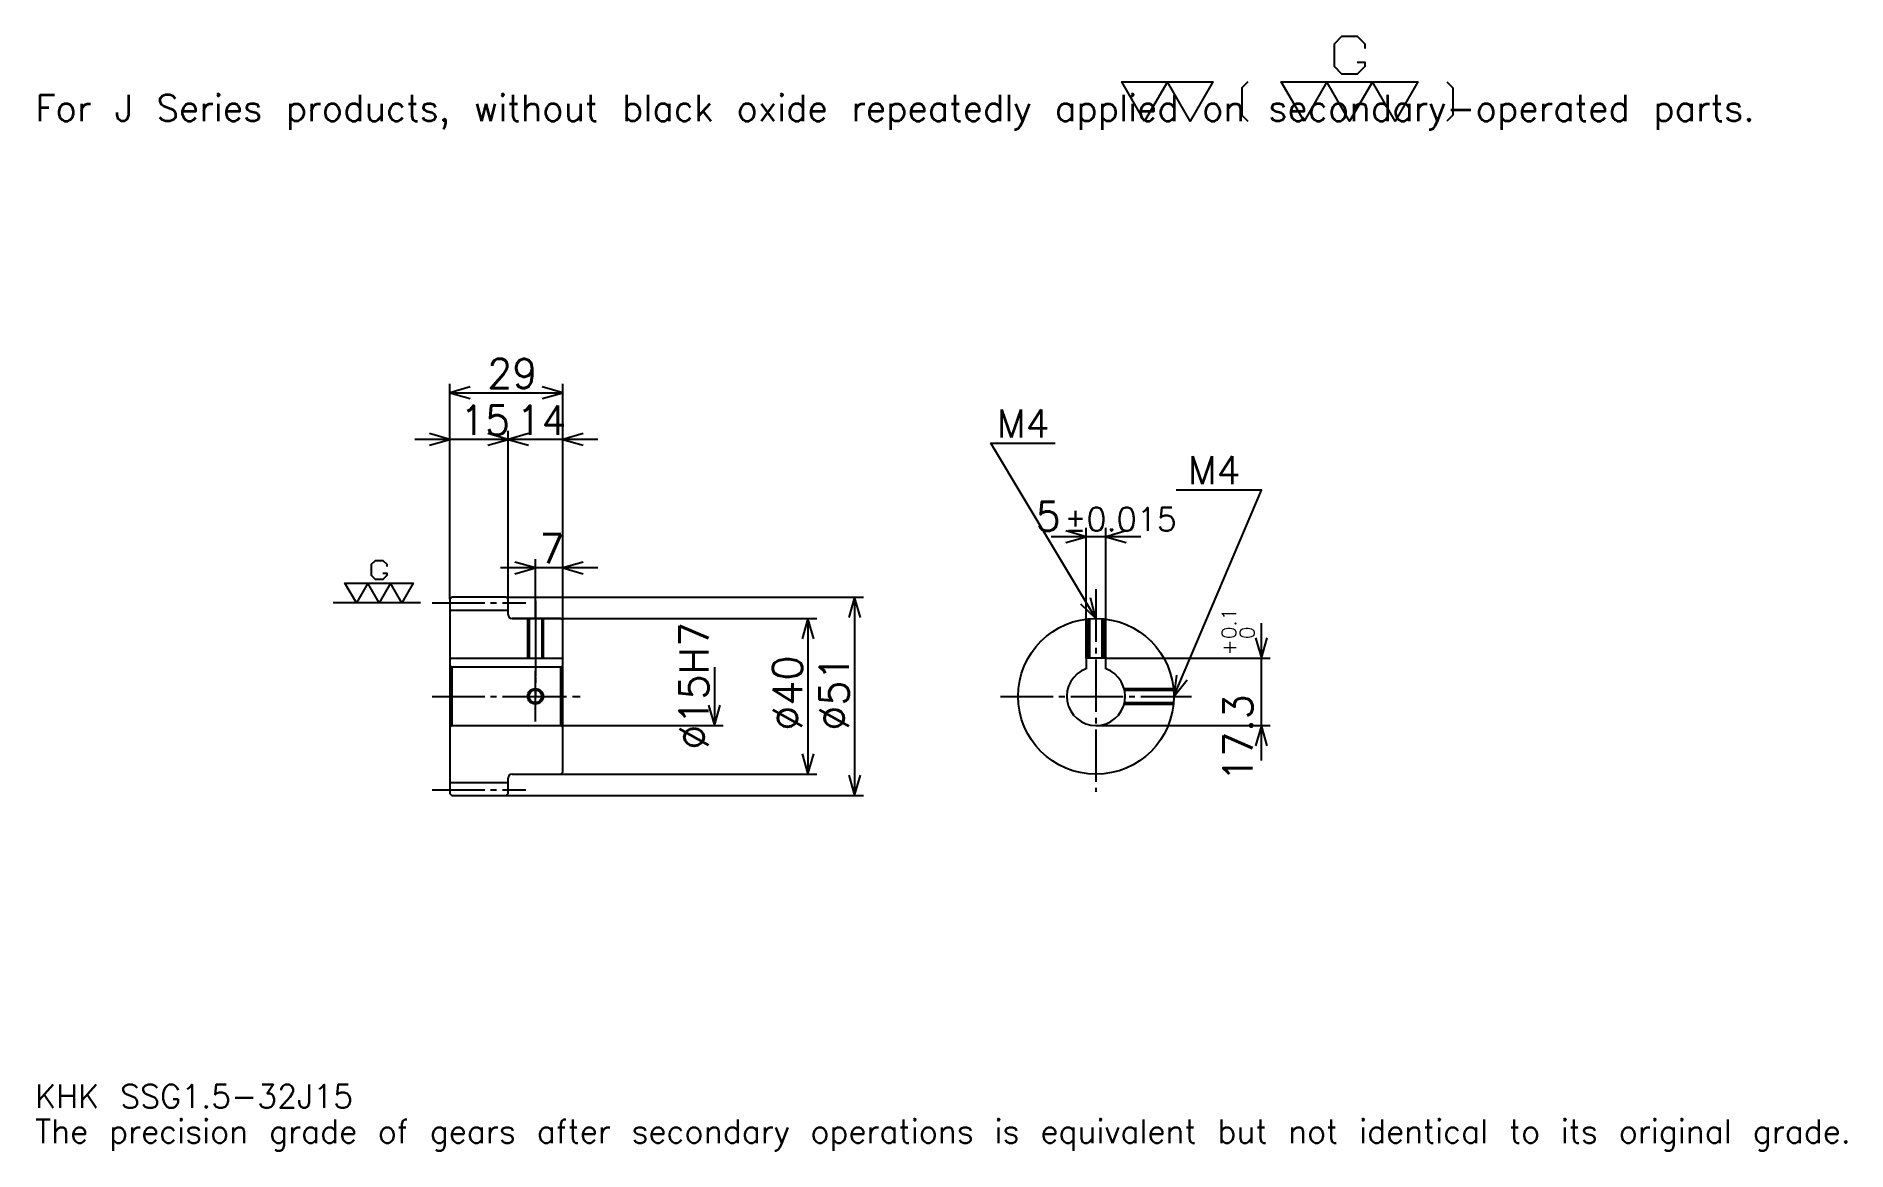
# Model space of a CAD drawing. Extents: x 15 to 480, y 6 to 292.
import ezdxf

# ---------------------------------------------------------------- set-up
doc = ezdxf.new("R2010")
doc.units = 0
doc.linetypes.add('DASHDOT', pattern=[18, 13.5, -1.5, 1.5, -1.5])
doc.layers.get('0').update_dxf_attribs({"linetype": 'CONTINUOUS'})
doc.layers.add('DASHDOT', color=6, linetype='DASHDOT')
doc.styles.add('KANJI', font='TXT', dxfattribs={"bigfont": 'BIGFONT'})

msp = doc.modelspace()

# ---------------------------------------------------------------- linework, layer by layer
at = {"color": 5}
for p, q in [((121.5, 147.75), (121.5, 202.5)), ((121.5, 200.25), (150.5, 200.25)), ((150.5, 147.75), (150.5, 202.5)), ((145.5, 188.25), (112.5, 188.25)), ((159.5, 188.25), (127.5, 188.25)), ((136.5, 147.75), (136.5, 190.5)), ((299, 163.25), (276, 163.25)), ((285, 132.050003), (285, 165.5)), ((290, 132.050003), (290, 165.5)), ((159.5, 155.25), (134.5, 155.25)), ((143.5, 147.75), (143.5, 157.5)), ((121.5, 147.25), (121.5, 147.75)), ((136, 147.75), (150.5, 147.75)), ((136.5, 147.25), (136.5, 147.75)), ((143.5, 142.25), (143.5, 147.75)), ((143.5, 142.25), (143.5, 147.75)), ((150.5, 147.75), (227.75, 147.75)), ((150.5, 141.75), (150.5, 147.75)), ((225.5, 147.75), (225.5, 96.75)), ((137.5, 142.25), (150.5, 142.25)), ((150.5, 142.25), (215.75, 142.25)), ((213.5, 142.25), (213.5, 102.25)), ((330, 105.75), (330, 141.050003)), ((290, 132.050003), (332.25, 132.050003)), ((189.5, 129.75), (189.5, 114.75)), ((150.5, 114.75), (191.75, 114.75)), ((287.5, 114.75), (332.25, 114.75)), ((137.5, 102.25), (150.5, 102.25)), ((150.5, 102.25), (215.75, 102.25)), ((136, 96.75), (150.5, 96.75)), ((150.5, 96.75), (227.75, 96.75))]:
    msp.add_line(p, q, dxfattribs=at)
at = {"color": 7}
msp.add_line((114, 146.25), (91.5, 146.25), dxfattribs=at)
at = {"color": 4}
for p, q in [((121.5, 144.375), (136.5, 144.375)), ((121.5, 132.050003), (150.5, 132.050003)), ((150, 129.75), (150.5, 130.25)), ((122, 129.75), (122, 114.75)), ((150, 114.75), (150.5, 114.25)), ((121.5, 100.125), (136.5, 100.125))]:
    msp.add_line(p, q, dxfattribs=at)
at = {"color": 7}
for points in [[(354.600006, 285.209991), (356.549988, 285.209991), (356.549988, 284.040009), (354.600006, 282.089996), (350.700012, 282.089996), (348.75, 284.040009), (348.75, 289.890015), (350.700012, 291.839996), (354.600006, 291.839996), (356.549988, 289.890015), (356.549988, 288.720001)], [(300, 270), (294.149994, 280.140015), (317.549988, 280.140015), (311.700012, 270), (305.850006, 280.140015), (300, 270)], [(326.519989, 280.140015), (324.959991, 278.579987), (324.959991, 271.559998), (326.519989, 270)], [(340.950012, 270), (335.100006, 280.140015), (370.200012, 280.140015), (364.350006, 270), (358.5, 280.140015), (352.649994, 270), (346.799988, 280.140015), (340.950012, 270)], [(377.609985, 280.140015), (379.169983, 278.579987), (379.169983, 271.559998), (377.609985, 270)], [(104.324997, 153.854996), (105.300003, 153.854996), (105.300003, 153.270004), (104.324997, 152.294998), (102.375, 152.294998), (101.400002, 153.270004), (101.400002, 156.195007), (102.375, 157.169998), (104.324997, 157.169998), (105.300003, 156.195007), (105.300003, 155.610001)], [(97.5, 146.25), (94.574997, 151.320007), (112.125, 151.320007), (109.199997, 146.25), (106.275002, 151.320007), (103.349998, 146.25), (100.425003, 151.320007), (97.5, 146.25)]]:
    msp.add_lwpolyline(points, dxfattribs=at)
at = {"color": 5}
for points in [[(126.75, 201.75), (121.5, 200.25), (126.75, 198.75)], [(145.25, 198.75), (150.5, 200.25), (145.25, 201.75)], [(116.25, 186.75), (121.5, 188.25), (116.25, 189.75)], [(131.25, 186.75), (136.5, 188.25), (131.25, 189.75)], [(141.75, 189.75), (136.5, 188.25), (141.75, 186.75)], [(155.75, 189.75), (150.5, 188.25), (155.75, 186.75)], [(287.5, 142.25), (260.5, 187.25), (277, 187.25)], [(307.5, 122.25), (330, 175.25), (308.100006, 175.25)], [(279.75, 161.75), (285, 163.25), (279.75, 164.75)], [(295.25, 164.75), (290, 163.25), (295.25, 161.75)], [(138.25, 153.75), (143.5, 155.25), (138.25, 156.75)], [(155.75, 156.75), (150.5, 155.25), (155.75, 153.75)], [(227, 142.5), (225.5, 147.75), (224, 142.5)], [(283.512665, 145.980103), (287.5, 142.25), (286.085144, 147.52359)], [(215, 137), (213.5, 142.25), (212, 137)], [(328.5, 137.300003), (330, 132.050003), (331.5, 137.300003)], [(308.170837, 127.668716), (307.5, 122.25), (310.932281, 126.496399)], [(188, 120), (189.5, 114.75), (191, 120)], [(331.5, 109.5), (330, 114.75), (328.5, 109.5)], [(212, 107.5), (213.5, 102.25), (215, 107.5)], [(224, 102), (225.5, 96.75), (227, 102)]]:
    msp.add_lwpolyline(points, dxfattribs=at)
at = {"color": 4}
for points in [[(136.5, 143.25), (136.5, 147.25), (136, 147.75), (122, 147.75), (121.5, 147.25), (121.5, 114.25)], [(137.5, 102.25), (150, 102.25), (150.5, 102.75), (150.5, 141.75), (150, 142.25), (137.5, 142.25)], [(141.5, 142.25), (141.5, 132.050003)], [(141.880005, 142.25), (141.880005, 132.050003)], [(145.119995, 142.25), (145.119995, 132.050003)], [(145.5, 142.25), (145.5, 132.050003)], [(285.5, 132.050003), (285.5, 142.14975)], [(285.880005, 132.050003), (285.880005, 142.18428)], [(289.119995, 132.050003), (289.119995, 142.18428)], [(289.5, 132.050003), (289.5, 142.14975)], [(121.5, 114.25), (122, 114.75), (150, 114.75), (150, 129.75), (122, 129.75), (121.5, 130.25)], [(290, 129.321075), (290, 132.050003), (285, 132.050003), (285, 129.321075)], [(294.728394, 124.25), (307.39975, 124.25)], [(294.822937, 123.870003), (307.434265, 123.870003)], [(294.728394, 120.25), (307.39975, 120.25)], [(294.822937, 120.629997), (307.434265, 120.629997)], [(121.5, 114.25), (121.5, 97.25), (122, 96.75), (136, 96.75), (136.5, 97.25), (136.5, 101.25)]]:
    msp.add_lwpolyline(points, dxfattribs=at)
for centre, radius in [((287.5, 122.25), 20), ((143.5, 122.25), 1.62)]:
    msp.add_circle(centre, radius, dxfattribs=at)
at = {"color": 7}
msp.add_circle((143.5, 122.25), 2, dxfattribs=at)
at = {"color": 4}
for centre, radius, start, end in [((137.5, 143.25), 1, 180, 270), ((287.5, 122.25), 7.5, 109.47122094, 70.52877906), ((137.5, 101.25), 1, 90, 180)]:
    msp.add_arc(centre, radius, start, end, dxfattribs=at)
at = {"layer": 'DASHDOT', "color": 7}
for p, q in [((287.5, 149.75), (287.5, 97.75)), ((117, 146.25), (141, 146.25)), ((143.5, 142.25), (143.5, 122.25)), ((117, 122.25), (155, 122.25)), ((263, 122.25), (312, 122.25)), ((117, 98.25), (141, 98.25))]:
    msp.add_line(p, q, dxfattribs=at)
for points in [[(143.5, 146.75), (143.5, 127.550003)], [(143.5, 115.75), (143.5, 128.75)], [(137, 122.25), (150, 122.25)]]:
    msp.add_lwpolyline(points, dxfattribs=at)

# ---------------------------------------------------------------- texts
at = {"color": 7, "style": 'KANJI'}
for s, height, p in [('For J Series products, without black oxide repeatedly applied on secondary-operated parts.', 6.75, (15, 270)), ('29', 7.5, (131.125, 201.449997)), ('15', 7.5, (124.125, 189.449997)), ('14', 7.5, (138.625, 189.449997)), ('M4', 7.2, (262, 188.75)), ('M4', 7.2, (311.100006, 176.75)), ('5', 7.5, (272.018494, 164.75)), ('%%p0.015', 6, (279.442596, 164.75)), ('7', 7.5, (144.5625, 156.449997)), ('KHK SSG1.5-32J15', 6, (15, 16.5)), ('The precision grade of gears after secondary operations is equivalent but not identical to its original grade.', 6, (15, 7.5))]:
    msp.add_text(s, height=height, dxfattribs=at).set_placement(p)
for s, height, p in [('%%c15H7', 7.5, (188, 108.5625)), ('0.1', 3.75, (323.549988, 136.947784)), ('0', 3.75, (328.200012, 136.947784)), ('+', 3.75, (323.549988, 132.747787)), ('%%c40', 7.5, (212, 113.4375)), ('%%c51', 7.5, (224, 113.4375)), ('17.3', 7.5, (327.75, 100.284813))]:
    msp.add_text(s, height=height, rotation=90, dxfattribs=at).set_placement(p)

doc.saveas('drawing.dxf')
